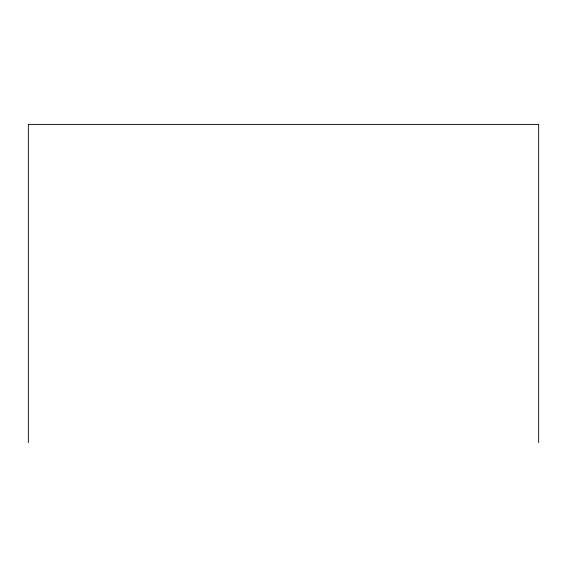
<?xml version="1.0" encoding="UTF-8"?>
<svg xmlns="http://www.w3.org/2000/svg" width="567" height="567" viewBox="0 0 567 567"><rect width="100%" height="100%" fill="white"/><g stroke="black" fill="none" stroke-linecap="round" stroke-linejoin="round"><path stroke-width="0.85" d="M538.65 442.593L538.65 124.407L28.35 124.407L28.35 442.593"/></g></svg>
